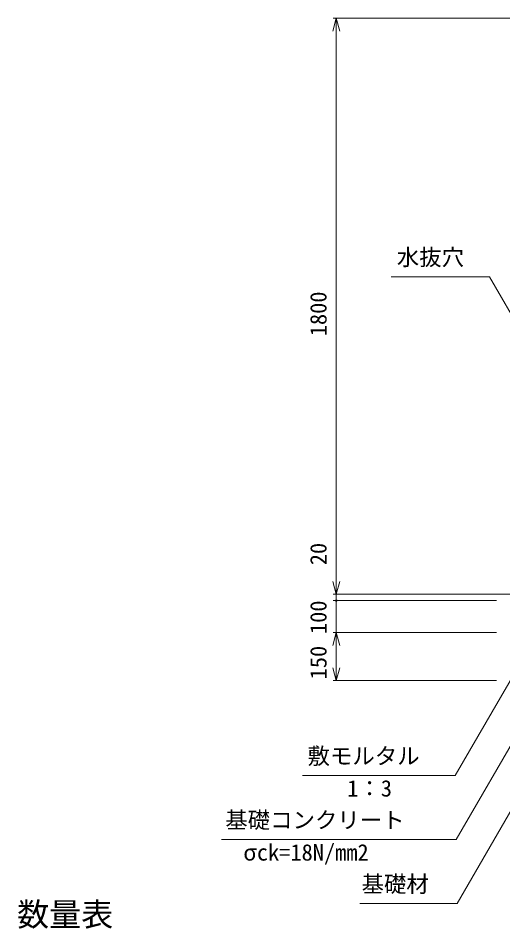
# Model space of a CAD drawing. Units: millimetres, scale not verified. Extents: x -1 to 252299, y 59402 to 118802.
# Drawn here: x 26720 to 34288, y 71927 to 86154 of the extents above; entities that cross this region are included whole.
import ezdxf
from ezdxf.enums import TextEntityAlignment as Align

# ---------------------------------------------------------------- set-up
doc = ezdxf.new("R2010")
doc.units = ezdxf.units.MM
doc.header["$LTSCALE"] = 300
for name, color, linetype, lineweight in [('0_2', 1, 'Continuous', 18), ('D-STR-DIM', 7, 'Continuous', 18), ('D-STR-HTXT', 7, 'Continuous', 18)]:
    doc.layers.add(name, color=color, linetype=linetype, lineweight=lineweight)
doc.layers.add('D-MTR', color=1, linetype='Continuous')
doc.styles.add('ＭＳ ゴシック', font='')
doc.styles.get('ＭＳ ゴシック').set_extended_font_data('MS Gothic')

msp = doc.modelspace()

# ---------------------------------------------------------------- linework, layer by layer
at = {"layer": '0_2'}
for p, q in [((31634.1, 85953.6), (31687.7, 86153.6)), ((31687.7, 86153.6), (31741.3, 85953.6)), ((31687.7, 86153.6), (31687.7, 85953.6)), ((31687.7, 77153.6), (31634.1, 77353.6)), ((31687.7, 77153.6), (31634.1, 77353.6)), ((31741.3, 77353.6), (31687.7, 77153.6)), ((31687.7, 77153.6), (31687.7, 77353.6)), ((31741.3, 77353.6), (31687.7, 77153.6)), ((31687.7, 77153.6), (31687.7, 77353.6)), ((31634.1, 76353.6), (31687.7, 76553.6)), ((31687.7, 76553.6), (31741.3, 76353.6)), ((31687.7, 76553.6), (31687.7, 76353.6)), ((31687.7, 75803.6), (31634.1, 76003.6)), ((31741.3, 76003.6), (31687.7, 75803.6)), ((31687.7, 75803.6), (31687.7, 76003.6))]:
    msp.add_line(p, q, dxfattribs=at)
for start, end in [(90, 270), (90, 270), (270, 90), (270, 90)]:
    msp.add_arc((31687.7, 77053.6), 12.5, start, end, dxfattribs=at)
at = {"layer": 'D-STR-DIM'}
for p, q in [((34777.7, 86153.6), (31637.7, 86153.6)), ((31687.7, 85953.6), (31687.7, 77353.6)), ((31687.7, 77353.6), (31687.7, 78119.3)), ((34687.7, 77153.6), (31637.7, 77153.6)), ((34687.7, 77153.6), (31637.7, 77153.6)), ((31687.7, 77053.6), (31687.7, 77153.6)), ((34187.7, 77053.6), (31637.7, 77053.6)), ((34187.7, 77053.6), (31637.7, 77053.6)), ((31687.7, 76553.6), (31687.7, 77053.6)), ((31687.7, 77053.6), (31687.7, 76853.6)), ((34187.7, 76553.6), (31637.7, 76553.6)), ((34187.7, 76553.6), (31637.7, 76553.6)), ((31687.7, 76003.6), (31687.7, 76353.6)), ((34187.7, 75803.6), (31637.7, 75803.6))]:
    msp.add_line(p, q, dxfattribs=at)
at = {"layer": 'D-STR-HTXT'}
for p, q in [((34079.3, 82114.3), (32542.1, 82114.3)), ((34822.7, 80826.8), (34079.3, 82114.3)), ((35063.1, 76947.8), (33546.5, 74321)), ((35454.1, 76598.7), (33561.2, 73321)), ((35610.1, 75853.2), (33576, 72321)), ((33546.5, 74321), (31162.3, 74321)), ((33561.2, 73321), (29897.2, 73321)), ((33576, 72321), (32053.2, 72321))]:
    msp.add_line(p, q, dxfattribs=at)

# ---------------------------------------------------------------- texts
at = {"layer": 'D-MTR', "style": 'ＭＳ ゴシック'}
msp.add_text('数量表', height=366.6, dxfattribs=at).set_placement((26703.3, 71858.1), align=Align.BOTTOM_LEFT)
at = {"layer": 'D-STR-DIM', "color": 1, "style": 'ＭＳ ゴシック'}
for s, p in [('1800', (31612.7, 81185.4)), ('20', (31612.7, 77607.3)), (' 100', (31612.7, 76357.6)), ('150', (31612.7, 75824.1))]:
    msp.add_text(s, height=256.6, rotation=90, dxfattribs=at).set_placement(p, align=Align.BOTTOM_LEFT)
at = {"layer": 'D-STR-HTXT', "color": 1, "style": 'ＭＳ ゴシック'}
for s, p in [('水抜穴', (32632, 82214.3)), ('敷モルタル', (31239.1, 74420.9)), ('1：3', (31858.6, 73915.2)), ('基礎コンクリート', (29954.1, 73420.9)), ('σck=18N/mm2', (30234.8, 72915.2)), ('基礎材', (32082.6, 72420.9))]:
    msp.add_text(s, height=256.6, dxfattribs=at).set_placement(p, align=Align.BOTTOM_LEFT)

doc.saveas('drawing.dxf')
